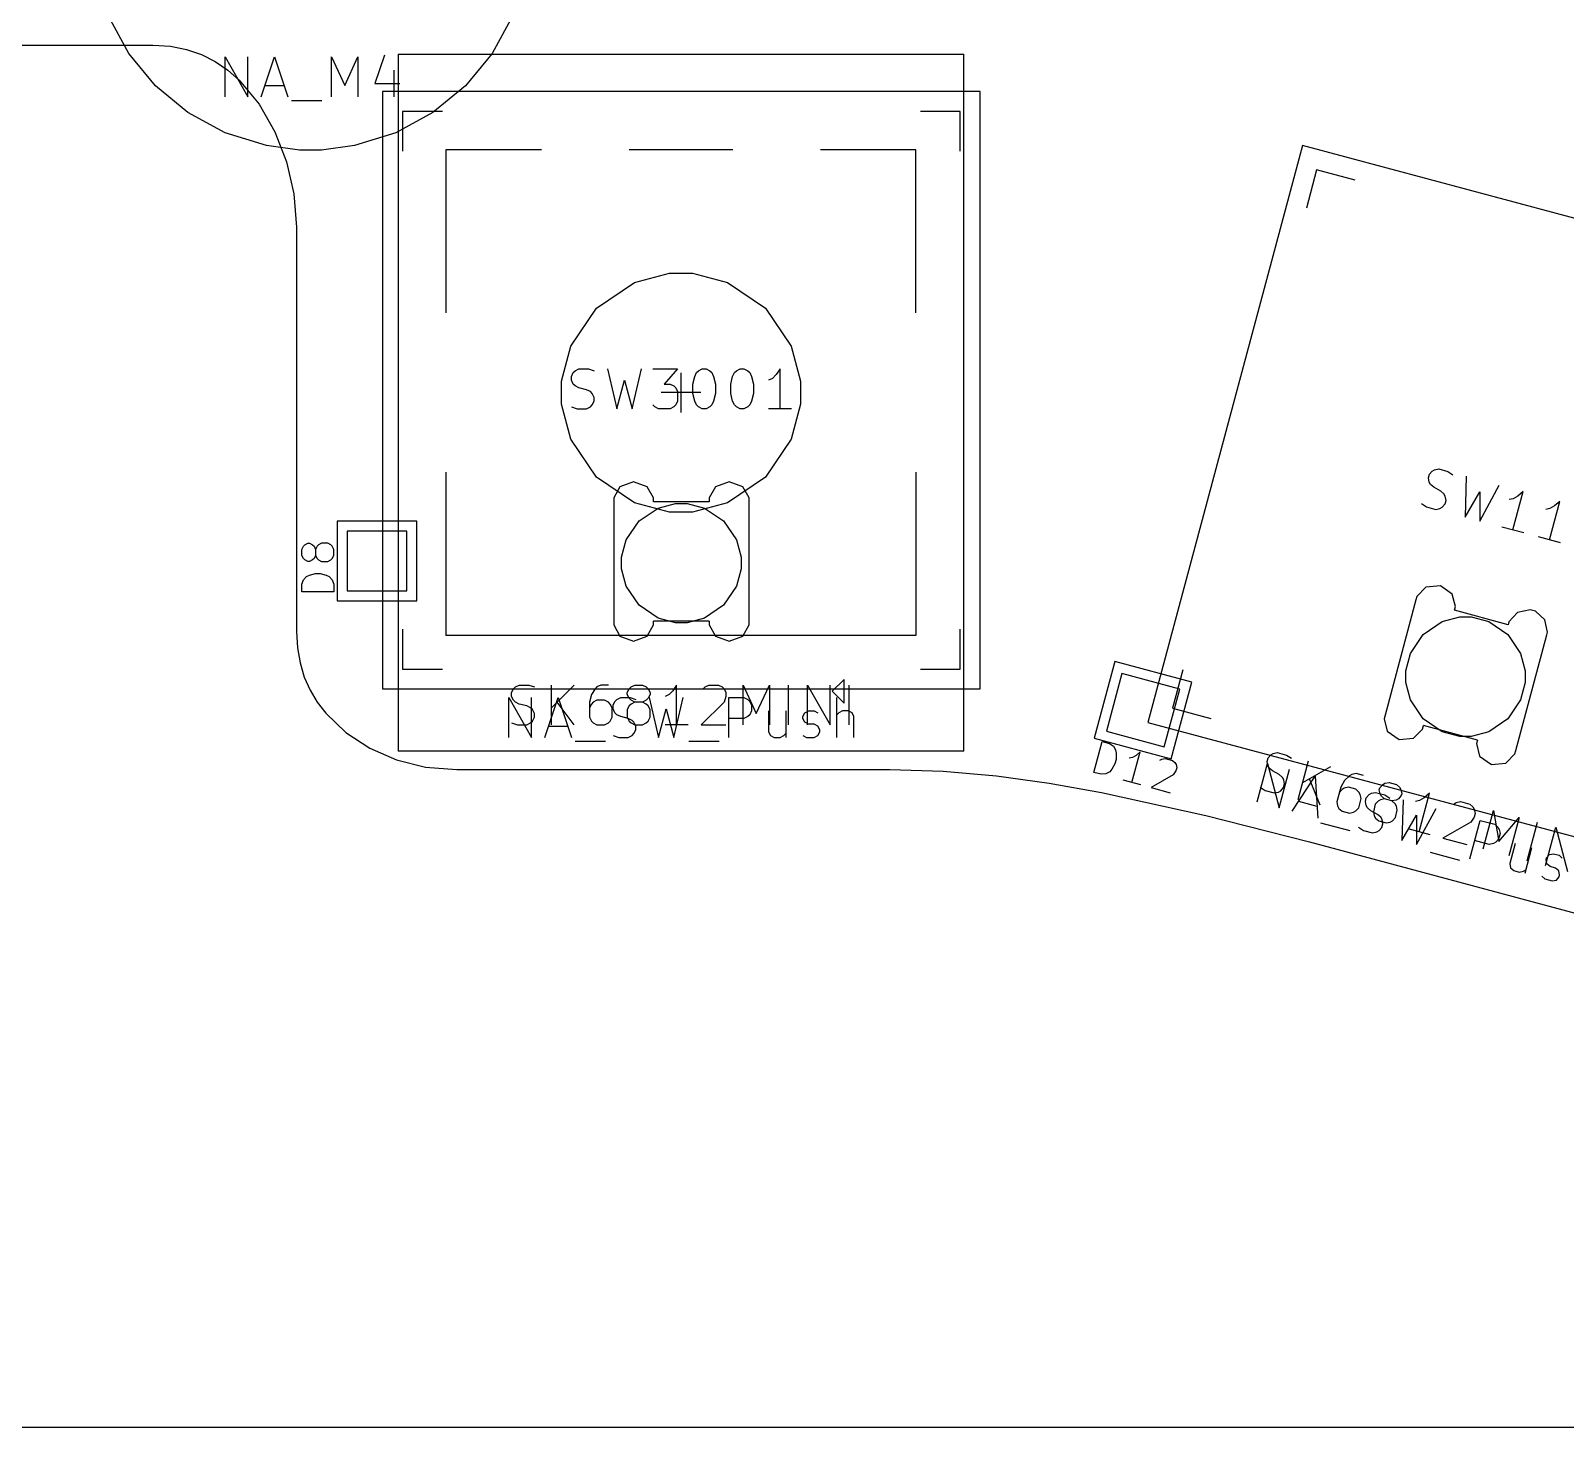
# Model space of a CAD drawing. Extents: x 0 to 141, y 0 to 216.
# Drawn here: x 38.62 to 77.15, y 110.35 to 145.42 of the extents above; entities that cross this region are included whole.
import ezdxf

# ---------------------------------------------------------------- set-up
doc = ezdxf.new("R2010")
doc.units = 0
doc.layers.get('0').update_dxf_attribs({"linetype": 'CONTINUOUS'})

msp = doc.modelspace()

# ---------------------------------------------------------------- linework, layer by layer
at = {"color": 0}
for p, q in [((41.0849, 144.848), (40.5776, 145.783)), ((50.7146, 145.783), (50.2073, 144.848)), ((21.7551, 145.057), (41.6885, 145.057)), ((41.6885, 145.057), (42.128, 145.03)), ((42.128, 145.03), (42.5344, 144.95)), ((42.5344, 144.95), (42.908, 144.821)), ((41.7572, 144.034), (41.0849, 144.848)), ((42.908, 144.821), (43.2523, 144.646)), ((43.2523, 144.646), (43.5681, 144.428)), ((43.5046, 143.76), (43.5046, 144.76)), ((43.5046, 144.76), (44.0754, 143.76)), ((44.0754, 143.76), (44.0754, 144.76)), ((44.4087, 143.76), (44.7421, 144.76)), ((44.7421, 144.76), (45.0755, 143.76)), ((46.1712, 143.76), (46.1712, 144.76)), ((46.1712, 144.76), (46.5046, 144.046)), ((46.5046, 144.046), (46.8369, 144.76)), ((46.8369, 144.76), (46.8369, 143.76)), ((47.5036, 144.808), (47.2652, 144.093)), ((47.8483, 144.83), (47.8483, 127.331)), ((47.8483, 144.83), (62.049, 144.83)), ((50.2073, 144.848), (49.5363, 144.034)), ((62.049, 127.331), (62.049, 144.83)), ((43.5681, 144.428), (43.8559, 144.175)), ((43.8559, 144.175), (44.3548, 143.575)), ((47.7421, 144.427), (47.7421, 143.76)), ((42.5704, 143.363), (41.7572, 144.034)), ((44.5036, 144.046), (44.9806, 144.046)), ((47.2652, 144.093), (47.8854, 144.093)), ((62.4582, 143.891), (47.4581, 143.891)), ((47.4581, 143.891), (47.4581, 128.891)), ((49.5363, 144.034), (48.7218, 143.363)), ((62.4582, 128.891), (62.4582, 143.891)), ((43.506, 142.856), (42.5704, 143.363)), ((44.3548, 143.575), (44.7516, 142.882)), ((45.1707, 143.665), (45.9327, 143.665)), ((48.7218, 143.363), (47.7876, 142.856)), ((48.9589, 143.39), (47.9584, 143.39)), ((47.9584, 143.39), (47.9584, 142.391)), ((61.9594, 143.39), (60.9589, 143.39)), ((61.9594, 142.391), (61.9594, 143.39)), ((44.5382, 142.536), (43.506, 142.856)), ((44.7516, 142.882), (45.048, 142.124)), ((47.7876, 142.856), (46.7554, 142.536)), ((45.369, 142.423), (44.5382, 142.536)), ((45.6477, 142.423), (45.369, 142.423)), ((45.9246, 142.423), (45.6477, 142.423)), ((46.7554, 142.536), (45.9246, 142.423)), ((49.0485, 142.431), (49.0485, 138.332)), ((51.4491, 142.431), (49.0485, 142.431)), ((56.2487, 142.431), (53.6483, 142.431)), ((60.8485, 142.431), (58.4496, 142.431)), ((60.8485, 138.332), (60.8485, 142.431)), ((70.5556, 142.539), (66.6736, 128.05)), ((85.0441, 138.657), (70.5556, 142.539)), ((45.048, 142.124), (45.2314, 141.322)), ((70.9083, 141.927), (70.6508, 140.961)), ((71.8742, 141.668), (70.9083, 141.927)), ((45.2314, 141.322), (45.2949, 140.487)), ((45.2949, 140.487), (45.2949, 130.335)), ((52.8271, 138.453), (53.7806, 139.096)), ((53.7806, 139.096), (54.6573, 139.331)), ((54.6573, 139.331), (54.9494, 139.331)), ((54.9494, 139.331), (55.2401, 139.331)), ((55.2401, 139.331), (56.1164, 139.096)), ((56.1164, 139.096), (57.0699, 138.453)), ((52.1836, 137.499), (52.8271, 138.453)), ((57.0699, 138.453), (57.7123, 137.499)), ((51.9493, 136.623), (52.1836, 137.499)), ((57.7123, 137.499), (57.9494, 136.623)), ((52.1974, 136.737), (52.2443, 136.834)), ((52.2443, 136.834), (52.2922, 136.881)), ((52.2922, 136.881), (52.3875, 136.929)), ((52.3875, 136.929), (52.626, 136.929)), ((52.626, 136.929), (52.7678, 136.881)), ((53.1012, 136.929), (53.3396, 135.928)), ((53.7199, 135.928), (53.9584, 136.929)), ((54.2452, 136.929), (54.864, 136.929)), ((54.864, 136.929), (54.5303, 136.547)), ((54.9494, 135.83), (54.9494, 136.831)), ((55.2923, 136.737), (55.3392, 136.834)), ((55.3392, 136.834), (55.3875, 136.881)), ((55.3875, 136.881), (55.4824, 136.929)), ((55.4824, 136.929), (55.5777, 136.929)), ((55.5777, 136.929), (55.6729, 136.881)), ((55.6729, 136.881), (55.7209, 136.834)), ((55.7209, 136.834), (55.7678, 136.737)), ((56.2448, 136.737), (56.2913, 136.834)), ((56.2913, 136.834), (56.3397, 136.881)), ((56.3397, 136.881), (56.4349, 136.929)), ((56.4349, 136.929), (56.5298, 136.929)), ((56.5298, 136.929), (56.6251, 136.881)), ((56.6251, 136.881), (56.673, 136.834)), ((56.673, 136.834), (56.72, 136.737)), ((57.3401, 136.785), (57.2453, 136.69)), ((57.4354, 136.929), (57.3401, 136.785)), ((57.4354, 135.928), (57.4354, 136.929)), ((51.9493, 136.331), (51.9493, 136.623)), ((52.1974, 136.642), (52.1974, 136.737)), ((52.2443, 136.547), (52.1974, 136.642)), ((52.2922, 136.5), (52.2443, 136.547)), ((52.3875, 136.452), (52.2922, 136.5)), ((52.5776, 136.405), (52.3875, 136.452)), ((52.6729, 136.357), (52.5776, 136.405)), ((53.3396, 135.928), (53.5298, 136.642)), ((53.5298, 136.642), (53.7199, 135.928)), ((54.5303, 136.547), (54.6735, 136.547)), ((54.6735, 136.547), (54.7688, 136.5)), ((54.7688, 136.5), (54.8157, 136.452)), ((54.8157, 136.452), (54.864, 136.357)), ((55.2443, 136.547), (55.2923, 136.737)), ((55.2443, 136.309), (55.2443, 136.547)), ((55.7678, 136.737), (55.8161, 136.547)), ((55.8161, 136.547), (55.8161, 136.309)), ((56.1964, 136.547), (56.2448, 136.737)), ((56.1964, 136.309), (56.1964, 136.547)), ((56.72, 136.737), (56.7683, 136.547)), ((56.7683, 136.547), (56.7683, 136.309)), ((57.2453, 136.69), (57.1486, 136.642)), ((57.9494, 136.623), (57.9494, 136.331)), ((51.9493, 136.04), (51.9493, 136.331)), ((52.1836, 135.164), (51.9493, 136.04)), ((52.7209, 136.309), (52.6729, 136.357)), ((52.6729, 135.976), (52.7209, 136.023)), ((52.7678, 136.213), (52.7209, 136.309)), ((52.7209, 136.023), (52.7678, 136.119)), ((52.7678, 136.119), (52.7678, 136.213)), ((54.2918, 135.976), (54.2452, 136.023)), ((55.4482, 136.331), (54.4491, 136.331)), ((54.8157, 136.023), (54.7688, 135.976)), ((54.864, 136.119), (54.8157, 136.023)), ((54.864, 136.357), (54.864, 136.119)), ((55.2923, 136.119), (55.2443, 136.309)), ((55.3392, 136.023), (55.2923, 136.119)), ((55.3875, 135.976), (55.3392, 136.023)), ((55.7209, 136.023), (55.6729, 135.976)), ((55.7678, 136.119), (55.7209, 136.023)), ((55.8161, 136.309), (55.7678, 136.119)), ((56.2448, 136.119), (56.1964, 136.309)), ((56.2913, 136.023), (56.2448, 136.119)), ((56.3397, 135.976), (56.2913, 136.023)), ((56.673, 136.023), (56.6251, 135.976)), ((56.72, 136.119), (56.673, 136.023)), ((56.7683, 136.309), (56.72, 136.119)), ((57.9494, 136.04), (57.7123, 135.164)), ((57.9494, 136.331), (57.9494, 136.04)), ((52.1974, 135.976), (52.3392, 135.928)), ((52.3392, 135.928), (52.5776, 135.928)), ((52.5776, 135.928), (52.6729, 135.976)), ((54.387, 135.928), (54.2918, 135.976)), ((54.6735, 135.928), (54.387, 135.928)), ((54.7688, 135.976), (54.6735, 135.928)), ((55.4824, 135.928), (55.3875, 135.976)), ((55.5777, 135.928), (55.4824, 135.928)), ((55.6729, 135.976), (55.5777, 135.928)), ((56.4349, 135.928), (56.3397, 135.976)), ((56.5298, 135.928), (56.4349, 135.928)), ((56.6251, 135.976), (56.5298, 135.928)), ((57.7204, 135.928), (57.1486, 135.928)), ((52.8271, 134.21), (52.1836, 135.164)), ((57.7123, 135.164), (57.0699, 134.21)), ((49.0485, 134.331), (49.0485, 130.231)), ((53.7806, 133.568), (52.8271, 134.21)), ((53.7587, 134.092), (53.4141, 133.967)), ((54.1016, 133.967), (53.7587, 134.092)), ((56.159, 134.092), (55.8147, 133.967)), ((57.0699, 134.21), (56.1164, 133.568)), ((56.5023, 133.967), (56.159, 134.092)), ((60.8485, 134.331), (60.8485, 130.231)), ((73.7168, 134.188), (73.7401, 134.28)), ((73.7376, 134.084), (73.7168, 134.188)), ((73.7401, 134.28), (73.8117, 134.36)), ((73.8117, 134.36), (73.8699, 134.393)), ((73.8699, 134.393), (73.9743, 134.415)), ((73.9743, 134.415), (74.2047, 134.353)), ((74.2047, 134.353), (74.3299, 134.27)), ((74.6637, 134.231), (74.6347, 133.203)), ((53.4141, 133.967), (53.2585, 133.686)), ((54.259, 133.686), (54.1016, 133.967)), ((55.8147, 133.967), (55.6588, 133.686)), ((56.6593, 133.686), (56.5023, 133.967)), ((73.7704, 134.025), (73.7376, 134.084)), ((73.8505, 133.955), (73.7704, 134.025)), ((74.0227, 133.86), (73.8505, 133.955)), ((74.1027, 133.788), (74.0227, 133.86)), ((74.1355, 133.73), (74.1027, 133.788)), ((74.1578, 133.626), (74.1355, 133.73)), ((74.6347, 133.203), (75.0037, 133.843)), ((75.0023, 133.103), (75.4916, 134.009)), ((75.0037, 133.843), (75.0023, 133.103)), ((75.8306, 132.882), (76.0899, 133.847)), ((75.9601, 133.735), (75.8444, 133.667)), ((76.0899, 133.847), (75.9601, 133.735)), ((53.2585, 133.686), (53.2585, 133.591)), ((53.2585, 133.591), (53.2585, 130.591)), ((54.6573, 133.331), (53.7806, 133.568)), ((53.8977, 133.113), (54.3747, 133.434)), ((54.259, 133.591), (54.259, 133.686)), ((55.6588, 133.591), (54.259, 133.591)), ((54.3747, 133.434), (54.8128, 133.551)), ((54.9494, 133.331), (54.6573, 133.331)), ((54.8128, 133.551), (54.9589, 133.551)), ((55.2401, 133.331), (54.9494, 133.331)), ((54.9589, 133.551), (55.1035, 133.551)), ((55.1035, 133.551), (55.5417, 133.434)), ((56.1164, 133.568), (55.2401, 133.331)), ((55.5417, 133.434), (56.0186, 133.113)), ((55.6588, 133.686), (55.6588, 133.591)), ((56.6593, 133.591), (56.6593, 133.686)), ((56.6593, 130.591), (56.6593, 133.591)), ((73.5432, 133.544), (73.6685, 133.461)), ((73.6685, 133.461), (73.8988, 133.4)), ((73.8988, 133.4), (74.0033, 133.422)), ((74.0033, 133.422), (74.0615, 133.455)), ((74.0615, 133.455), (74.1331, 133.535)), ((74.1331, 133.535), (74.1578, 133.626)), ((75.8444, 133.667), (75.7396, 133.646)), ((76.7637, 133.42), (76.6604, 133.4)), ((76.7514, 132.635), (77.0103, 133.601)), ((76.8809, 133.488), (76.7637, 133.42)), ((77.0103, 133.601), (76.8809, 133.488)), ((48.3182, 133.101), (46.3187, 133.101)), ((46.3187, 133.101), (46.3187, 131.101)), ((48.3182, 131.101), (48.3182, 133.101)), ((53.5753, 132.636), (53.8977, 133.113)), ((56.0186, 133.113), (56.3397, 132.636)), ((76.1076, 132.808), (75.5551, 132.956)), ((45.5069, 132.511), (45.5828, 132.549)), ((45.5828, 132.549), (45.6212, 132.549)), ((45.6212, 132.549), (45.6971, 132.511)), ((45.926, 132.549), (45.8502, 132.511)), ((46.0788, 132.549), (45.926, 132.549)), ((46.1546, 132.511), (46.0788, 132.549)), ((48.0688, 132.851), (46.5695, 132.851)), ((46.5695, 132.851), (46.5695, 131.35)), ((48.0688, 131.35), (48.0688, 132.851)), ((53.4582, 132.198), (53.5753, 132.636)), ((56.3397, 132.636), (56.4582, 132.198)), ((77.0269, 132.562), (76.4755, 132.709)), ((45.4311, 132.396), (45.4685, 132.474)), ((45.4311, 132.245), (45.4311, 132.396)), ((45.4685, 132.167), (45.4311, 132.245)), ((45.4685, 132.474), (45.5069, 132.511)), ((45.5069, 132.13), (45.4685, 132.167)), ((45.6971, 132.511), (45.7359, 132.474)), ((45.7359, 132.167), (45.6971, 132.13)), ((45.7359, 132.474), (45.7743, 132.396)), ((45.7743, 132.245), (45.7359, 132.167)), ((45.8114, 132.474), (45.7743, 132.396)), ((45.7743, 132.396), (45.7743, 132.245)), ((45.7743, 132.245), (45.8114, 132.167)), ((45.8502, 132.511), (45.8114, 132.474)), ((45.8114, 132.167), (45.8502, 132.13)), ((46.1931, 132.474), (46.1546, 132.511)), ((46.1546, 132.13), (46.1931, 132.167)), ((46.2305, 132.396), (46.1931, 132.474)), ((46.1931, 132.167), (46.2305, 132.245)), ((46.2305, 132.245), (46.2305, 132.396)), ((53.4582, 132.05), (53.4582, 132.198)), ((56.4582, 132.198), (56.4582, 132.05)), ((45.5828, 132.092), (45.5069, 132.13)), ((45.6212, 132.092), (45.5828, 132.092)), ((45.6971, 132.13), (45.6212, 132.092)), ((45.6212, 131.749), (45.7743, 131.787)), ((45.7743, 131.787), (45.8886, 131.787)), ((45.8502, 132.13), (45.926, 132.092)), ((45.8886, 131.787), (46.0403, 131.749)), ((45.926, 132.092), (46.0788, 132.092)), ((46.0788, 132.092), (46.1546, 132.13)), ((53.4582, 131.906), (53.4582, 132.05)), ((53.5753, 131.468), (53.4582, 131.906)), ((56.4582, 131.906), (56.3397, 131.468)), ((56.4582, 132.05), (56.4582, 131.906)), ((45.4311, 131.521), (45.4685, 131.634)), ((45.4311, 131.33), (45.4311, 131.521)), ((45.4685, 131.634), (45.5454, 131.711)), ((45.5454, 131.711), (45.6212, 131.749)), ((46.0403, 131.749), (46.1162, 131.711)), ((46.1162, 131.711), (46.1931, 131.634)), ((46.1931, 131.634), (46.2305, 131.521)), ((46.2305, 131.521), (46.2305, 131.33)), ((53.8977, 130.991), (53.5753, 131.468)), ((56.3397, 131.468), (56.0186, 130.991)), ((73.6494, 131.447), (73.4261, 131.215)), ((74.0145, 131.48), (73.6494, 131.447)), ((74.3133, 131.27), (74.0145, 131.48)), ((46.2305, 131.33), (45.4311, 131.33)), ((46.3187, 131.101), (48.3182, 131.101)), ((46.5695, 131.35), (48.0688, 131.35)), ((73.4025, 131.124), (72.6253, 128.228)), ((73.4261, 131.215), (73.4025, 131.124)), ((74.392, 130.958), (74.3133, 131.27)), ((54.3747, 130.67), (53.8977, 130.991)), ((54.8128, 130.551), (54.3747, 130.67)), ((55.5417, 130.67), (55.1035, 130.551)), ((56.0186, 130.991), (55.5417, 130.67)), ((74.0615, 130.58), (74.4996, 130.697)), ((74.3687, 130.867), (74.392, 130.958)), ((75.7206, 130.504), (74.3687, 130.867)), ((74.4996, 130.697), (74.6457, 130.697)), ((74.6457, 130.697), (74.7903, 130.697)), ((74.7903, 130.697), (75.2285, 130.58)), ((75.952, 130.812), (75.7372, 130.572)), ((76.2663, 130.879), (75.952, 130.812)), ((76.3337, 130.861), (76.2663, 130.879)), ((76.3997, 130.844), (76.3337, 130.861)), ((76.6382, 130.627), (76.3997, 130.844)), ((76.7045, 130.313), (76.6382, 130.627)), ((45.2949, 130.335), (45.3168, 129.924)), ((47.9584, 130.391), (47.9584, 129.391)), ((53.2585, 130.591), (53.2585, 130.497)), ((53.2585, 130.497), (53.4141, 130.216)), ((54.1016, 130.216), (54.259, 130.497)), ((55.6588, 130.591), (54.259, 130.591)), ((54.259, 130.497), (54.259, 130.591)), ((54.9589, 130.551), (54.8128, 130.551)), ((55.1035, 130.551), (54.9589, 130.551)), ((55.6588, 130.591), (55.6588, 130.497)), ((55.6588, 130.497), (55.8147, 130.216)), ((56.5023, 130.216), (56.6593, 130.497)), ((56.6593, 130.497), (56.6593, 130.591)), ((61.9594, 129.391), (61.9594, 130.391)), ((73.2635, 129.782), (73.5845, 130.259)), ((73.5845, 130.259), (74.0615, 130.58)), ((75.2285, 130.58), (75.7054, 130.259)), ((75.7054, 130.259), (76.0278, 129.782)), ((75.7372, 130.572), (75.7206, 130.504)), ((75.9107, 127.347), (76.6865, 130.245)), ((76.6865, 130.245), (76.7045, 130.313)), ((45.3168, 129.924), (45.3831, 129.542)), ((60.8485, 130.231), (49.0485, 130.231)), ((53.4141, 130.216), (53.7587, 130.091)), ((53.7587, 130.091), (54.1016, 130.216)), ((55.8147, 130.216), (56.159, 130.091)), ((56.159, 130.091), (56.5023, 130.216)), ((45.3831, 129.542), (45.4903, 129.188)), ((65.8442, 129.582), (65.326, 127.651)), ((67.776, 129.064), (65.8442, 129.582)), ((73.1464, 129.344), (73.2635, 129.782)), ((76.0278, 129.782), (76.1464, 129.344)), ((45.4903, 129.188), (45.6364, 128.86)), ((47.9584, 129.391), (48.9589, 129.391)), ((59.049, 129.13), (58.7484, 128.831)), ((59.049, 128.531), (59.049, 129.13)), ((60.9589, 129.391), (61.9594, 129.391)), ((66.0206, 129.276), (65.6318, 127.827)), ((67.4702, 128.888), (66.0206, 129.276)), ((67.5446, 129.37), (67.2853, 128.404)), ((73.1464, 129.198), (73.1464, 129.344)), ((73.1464, 129.053), (73.1464, 129.198)), ((76.1464, 129.344), (76.1464, 129.198)), ((76.1464, 129.198), (76.1464, 129.053)), ((45.6364, 128.86), (45.817, 128.559)), ((47.4581, 128.891), (62.4582, 128.891)), ((50.6966, 128.798), (50.745, 128.893)), ((50.6966, 128.703), (50.6966, 128.798)), ((50.745, 128.607), (50.6966, 128.703)), ((50.745, 128.893), (50.7919, 128.94)), ((50.7919, 128.94), (50.8868, 128.989)), ((50.8868, 128.989), (51.1253, 128.989)), ((51.1253, 128.989), (51.2685, 128.94)), ((51.6971, 127.988), (51.6971, 128.989)), ((52.269, 128.989), (51.6971, 128.417)), ((52.6976, 128.75), (52.6493, 128.56)), ((52.7925, 128.893), (52.6976, 128.75)), ((52.8394, 128.94), (52.7925, 128.893)), ((52.9347, 128.989), (52.8394, 128.94)), ((53.1248, 128.989), (52.9347, 128.989)), ((53.6014, 128.798), (53.6497, 128.893)), ((53.6014, 128.75), (53.6014, 128.798)), ((53.6497, 128.655), (53.6014, 128.75)), ((53.6497, 128.893), (53.6967, 128.94)), ((53.6967, 128.94), (53.7916, 128.989)), ((53.7916, 128.989), (53.9831, 128.989)), ((53.9831, 128.989), (54.0784, 128.94)), ((54.0784, 128.94), (54.1253, 128.893)), ((54.1253, 128.893), (54.1736, 128.798)), ((54.1736, 128.75), (54.1253, 128.655)), ((54.1736, 128.798), (54.1736, 128.75)), ((54.6488, 128.75), (54.5539, 128.703)), ((54.7441, 128.845), (54.6488, 128.75)), ((54.839, 128.989), (54.7441, 128.845)), ((54.839, 127.988), (54.839, 128.989)), ((55.5061, 128.893), (55.5544, 128.94)), ((55.5544, 128.94), (55.6493, 128.989)), ((55.6493, 128.989), (55.8878, 128.989)), ((55.8878, 128.989), (55.9827, 128.94)), ((55.9827, 128.94), (56.0296, 128.893)), ((56.0296, 128.893), (56.0779, 128.798)), ((56.0779, 128.703), (56.0296, 128.56)), ((56.0779, 128.798), (56.0779, 128.703)), ((56.5065, 127.988), (56.5065, 128.989)), ((56.5065, 128.989), (56.8399, 128.275)), ((56.8399, 128.275), (57.1733, 128.989)), ((57.1733, 128.989), (57.1733, 127.988)), ((57.6488, 127.988), (57.6488, 128.989)), ((58.1258, 127.988), (58.1258, 128.989)), ((58.1258, 128.989), (58.6976, 127.988)), ((58.6976, 127.988), (58.6976, 128.989)), ((58.7484, 128.831), (59.049, 128.531)), ((59.1728, 127.988), (59.1728, 128.989)), ((67.0814, 127.44), (67.4702, 128.888)), ((67.2578, 127.132), (67.776, 129.064)), ((73.2635, 128.615), (73.1464, 129.053)), ((76.1464, 129.053), (76.0278, 128.615)), ((45.817, 128.559), (46.0304, 128.28)), ((50.625, 127.674), (50.625, 128.673)), ((50.625, 128.673), (51.1969, 127.674)), ((50.7919, 128.56), (50.745, 128.607)), ((50.8868, 128.512), (50.7919, 128.56)), ((51.0783, 128.465), (50.8868, 128.512)), ((51.1736, 128.417), (51.0783, 128.465)), ((51.2202, 128.37), (51.1736, 128.417)), ((51.1969, 127.674), (51.1969, 128.673)), ((51.2685, 128.275), (51.2202, 128.37)), ((51.5303, 127.674), (51.864, 128.673)), ((52.269, 127.988), (51.8389, 128.56)), ((51.864, 128.673), (52.1974, 127.674)), ((52.6493, 128.56), (52.6493, 128.178)), ((52.6976, 128.512), (52.6493, 128.417)), ((52.7445, 128.56), (52.6976, 128.512)), ((52.8394, 128.607), (52.7445, 128.56)), ((53.0296, 128.607), (52.8394, 128.607)), ((53.1248, 128.56), (53.0296, 128.607)), ((53.1731, 128.512), (53.1248, 128.56)), ((53.2211, 128.417), (53.1731, 128.512)), ((53.2211, 128.178), (53.2211, 128.417)), ((53.2447, 128.483), (53.2917, 128.578)), ((53.2447, 128.388), (53.2447, 128.483)), ((53.2917, 128.293), (53.2447, 128.388)), ((53.2917, 128.578), (53.3396, 128.626)), ((53.3396, 128.626), (53.4349, 128.673)), ((53.4349, 128.673), (53.6734, 128.673)), ((53.6497, 128.465), (53.6014, 128.37)), ((53.6014, 128.37), (53.6014, 128.178)), ((53.6967, 128.607), (53.6497, 128.655)), ((53.6967, 128.512), (53.6497, 128.465)), ((53.6734, 128.673), (53.8166, 128.626)), ((53.7916, 128.56), (53.6967, 128.607)), ((53.7916, 128.56), (53.6967, 128.512)), ((53.9831, 128.56), (53.7916, 128.56)), ((54.0784, 128.607), (53.9831, 128.56)), ((54.0784, 128.512), (53.9831, 128.56)), ((54.1253, 128.655), (54.0784, 128.607)), ((54.1253, 128.465), (54.0784, 128.512)), ((54.1736, 128.37), (54.1253, 128.465)), ((54.1486, 128.673), (54.387, 127.674)), ((54.1736, 128.178), (54.1736, 128.37)), ((54.387, 127.674), (54.5772, 128.388)), ((54.5772, 128.388), (54.7688, 127.674)), ((54.7688, 127.674), (55.0058, 128.673)), ((56.0296, 128.56), (55.4591, 127.988)), ((56.1495, 127.674), (56.1495, 128.673)), ((56.1495, 128.673), (56.5298, 128.673)), ((56.5298, 128.673), (56.6251, 128.626)), ((56.6251, 128.626), (56.673, 128.578)), ((56.673, 128.578), (56.72, 128.483)), ((56.72, 128.339), (56.673, 128.244)), ((56.72, 128.483), (56.72, 128.339)), ((57.1486, 128.339), (57.1486, 127.816)), ((57.5772, 128.339), (57.5772, 127.674)), ((58.0542, 128.293), (58.1491, 128.339)), ((58.1491, 128.339), (58.2923, 128.339)), ((58.2923, 128.339), (58.3875, 128.293)), ((58.8627, 127.674), (58.8627, 128.673)), ((59.0063, 128.339), (58.9111, 128.293)), ((59.1495, 128.339), (59.0063, 128.339)), ((59.2448, 128.293), (59.1495, 128.339)), ((67.2853, 128.404), (68.2516, 128.145)), ((73.5845, 128.138), (73.2635, 128.615)), ((76.0278, 128.615), (75.7054, 128.138)), ((46.0304, 128.28), (46.5377, 127.797)), ((50.6966, 128.036), (50.8399, 127.988)), ((50.8399, 127.988), (51.0783, 127.988)), ((51.0783, 127.988), (51.1736, 128.036)), ((51.1736, 128.036), (51.2202, 128.083)), ((51.2202, 128.083), (51.2685, 128.178)), ((51.2685, 128.178), (51.2685, 128.275)), ((51.6255, 127.959), (52.1021, 127.959)), ((52.6493, 128.178), (52.6976, 128.083)), ((52.6976, 128.083), (52.7445, 128.036)), ((52.7445, 128.036), (52.8394, 127.988)), ((52.8394, 127.988), (53.0296, 127.988)), ((53.0296, 127.988), (53.1248, 128.036)), ((53.1248, 128.036), (53.1731, 128.083)), ((53.1731, 128.083), (53.2211, 128.178)), ((53.3396, 128.244), (53.2917, 128.293)), ((53.4349, 128.198), (53.3396, 128.244)), ((53.625, 128.149), (53.4349, 128.198)), ((53.6014, 128.178), (53.6497, 128.083)), ((53.7199, 128.102), (53.625, 128.149)), ((53.6497, 128.083), (53.6967, 128.036)), ((53.6967, 128.036), (53.7916, 127.988)), ((53.7683, 128.054), (53.7199, 128.102)), ((53.8166, 127.959), (53.7683, 128.054)), ((53.7916, 127.988), (53.9831, 127.988)), ((53.8166, 127.864), (53.8166, 127.959)), ((53.9831, 127.988), (54.0784, 128.036)), ((54.0784, 128.036), (54.1253, 128.083)), ((54.1253, 128.083), (54.1736, 128.178)), ((55.1258, 127.988), (54.5539, 127.988)), ((55.4591, 127.988), (56.0779, 127.988)), ((56.5298, 128.149), (56.1495, 128.149)), ((56.6251, 128.198), (56.5298, 128.149)), ((56.673, 128.244), (56.6251, 128.198)), ((58.0058, 128.198), (58.0542, 128.293)), ((58.0058, 128.149), (58.0058, 128.198)), ((58.0542, 128.054), (58.0058, 128.149)), ((58.1491, 128.007), (58.0542, 128.054)), ((58.2923, 128.007), (58.1491, 128.007)), ((58.3875, 127.959), (58.2923, 128.007)), ((58.4345, 127.864), (58.3875, 127.959)), ((58.9111, 128.293), (58.8627, 128.244)), ((59.2914, 128.198), (59.2448, 128.293)), ((59.2914, 127.674), (59.2914, 128.198)), ((66.6736, 128.05), (81.1622, 124.168)), ((72.6253, 128.228), (72.602, 128.138)), ((72.602, 128.138), (72.6803, 127.828)), ((73.5665, 127.879), (73.5912, 127.969)), ((74.0615, 127.816), (73.5845, 128.138)), ((74.9445, 127.606), (73.5912, 127.969)), ((75.7054, 128.138), (75.2285, 127.816)), ((46.5377, 127.797), (47.1357, 127.405)), ((52.2922, 127.577), (53.0546, 127.577)), ((53.2447, 127.721), (53.388, 127.674)), ((53.388, 127.674), (53.625, 127.674)), ((53.625, 127.674), (53.7199, 127.721)), ((53.7199, 127.721), (53.7683, 127.769)), ((53.7683, 127.769), (53.8166, 127.864)), ((55.149, 127.577), (55.911, 127.577)), ((57.1486, 127.816), (57.1969, 127.721)), ((57.1969, 127.721), (57.2918, 127.674)), ((57.2918, 127.674), (57.4354, 127.674)), ((57.4354, 127.674), (57.5303, 127.721)), ((57.5303, 127.721), (57.5772, 127.769)), ((58.0058, 127.721), (58.1021, 127.674)), ((58.1021, 127.674), (58.2923, 127.674)), ((58.2923, 127.674), (58.3875, 127.721)), ((58.3875, 127.721), (58.4345, 127.816)), ((58.4345, 127.816), (58.4345, 127.864)), ((65.3136, 126.796), (65.5204, 127.569)), ((65.326, 127.651), (67.2578, 127.132)), ((65.5204, 127.569), (65.7049, 127.52)), ((65.6318, 127.827), (67.0814, 127.44)), ((72.6803, 127.828), (72.9795, 127.619)), ((72.9795, 127.619), (73.3418, 127.651)), ((73.3418, 127.651), (73.5665, 127.879)), ((74.4996, 127.697), (74.0615, 127.816)), ((74.6457, 127.697), (74.4996, 127.697)), ((74.7903, 127.697), (74.6457, 127.697)), ((75.2285, 127.816), (74.7903, 127.697)), ((74.9445, 127.606), (74.9198, 127.517)), ((47.1357, 127.405), (47.8042, 127.113)), ((62.049, 127.331), (47.8483, 127.331)), ((65.7049, 127.52), (65.8054, 127.453)), ((65.8054, 127.453), (65.8594, 127.361)), ((65.8594, 127.361), (65.8756, 127.277)), ((65.8756, 127.277), (65.8742, 127.12)), ((66.2809, 127.168), (66.198, 127.152)), ((66.27, 126.54), (66.4778, 127.313)), ((66.3744, 127.222), (66.2809, 127.168)), ((66.4778, 127.313), (66.3744, 127.222)), ((69.6627, 127.066), (69.6874, 127.158)), ((69.6874, 127.158), (69.7576, 127.238)), ((69.7576, 127.238), (69.8154, 127.272)), ((69.8154, 127.272), (69.9202, 127.294)), ((69.9202, 127.294), (70.1506, 127.231)), ((70.1506, 127.231), (70.2758, 127.149)), ((74.9198, 127.517), (74.9984, 127.205)), ((74.9984, 127.205), (75.2972, 126.996)), ((75.6613, 127.028), (75.8857, 127.258)), ((75.8857, 127.258), (75.9107, 127.347)), ((47.8042, 127.113), (48.5331, 126.93)), ((48.5331, 126.93), (49.3187, 126.866)), ((49.3187, 126.866), (60.1885, 126.866)), ((60.1885, 126.866), (61.5336, 126.825)), ((61.5336, 126.825), (62.8661, 126.706)), ((65.4981, 126.748), (65.3136, 126.796)), ((65.7119, 126.808), (65.6181, 126.755)), ((65.7684, 126.872), (65.7119, 126.808)), ((65.8442, 127.01), (65.7684, 126.872)), ((65.8742, 127.12), (65.8442, 127.01)), ((66.9727, 127.102), (67.0197, 127.128)), ((67.0197, 127.128), (67.1036, 127.145)), ((67.1036, 127.145), (67.2867, 127.096)), ((67.2867, 127.096), (67.3502, 127.04)), ((67.3749, 126.836), (67.3089, 126.735)), ((67.3502, 127.04), (67.3777, 126.993)), ((67.3943, 126.909), (67.3749, 126.836)), ((67.3777, 126.993), (67.3943, 126.909)), ((69.4171, 126.055), (69.675, 127.021)), ((69.6831, 126.962), (69.6627, 127.066)), ((69.675, 127.021), (69.9685, 125.907)), ((69.7177, 126.904), (69.6831, 126.962)), ((69.7978, 126.833), (69.7177, 126.904)), ((69.9685, 126.738), (69.7978, 126.833)), ((69.9685, 125.907), (70.2275, 126.872)), ((70.4441, 126.118), (70.703, 127.084)), ((71.2541, 126.935), (70.5541, 126.532)), ((75.2972, 126.996), (75.6613, 127.028)), ((62.8661, 126.706), (64.1904, 126.522)), ((64.1904, 126.522), (65.5066, 126.286)), ((65.6181, 126.755), (65.4981, 126.748)), ((66.4916, 126.48), (66.0495, 126.599)), ((67.3089, 126.735), (66.7494, 126.412)), ((66.7494, 126.412), (67.2274, 126.284)), ((69.4902, 126.423), (69.6158, 126.34)), ((70.0486, 126.667), (69.9685, 126.738)), ((70.0084, 126.333), (70.0786, 126.413)), ((70.0828, 126.609), (70.0486, 126.667)), ((70.0786, 126.413), (70.1036, 126.504)), ((70.1036, 126.504), (70.0828, 126.609)), ((70.291, 125.82), (70.8713, 126.699)), ((70.9951, 125.969), (70.7291, 126.632)), ((70.8713, 126.699), (70.9344, 125.648)), ((71.5119, 126.423), (71.4128, 126.055)), ((71.6068, 126.595), (71.5119, 126.423)), ((71.603, 126.398), (71.5451, 126.365)), ((71.7077, 126.42), (71.603, 126.398)), ((71.7352, 126.708), (71.6068, 126.595)), ((71.8922, 126.37), (71.7077, 126.42)), ((71.7945, 126.742), (71.7352, 126.708)), ((71.8979, 126.763), (71.7945, 126.742)), ((72.0824, 126.714), (71.8979, 126.763)), ((72.4807, 126.361), (72.493, 126.406)), ((72.493, 126.406), (72.5632, 126.486)), ((72.5632, 126.486), (72.6211, 126.521)), ((72.6211, 126.521), (72.7258, 126.541)), ((72.7258, 126.541), (72.9107, 126.492)), ((72.9107, 126.492), (72.9904, 126.421)), ((72.9904, 126.421), (73.0236, 126.363)), ((65.5066, 126.286), (68.1232, 125.71)), ((69.6158, 126.34), (69.8458, 126.278)), ((69.8458, 126.278), (69.9505, 126.299)), ((69.9505, 126.299), (70.0084, 126.333)), ((70.4564, 126.071), (70.9164, 125.949)), ((71.4128, 126.055), (71.4347, 125.951)), ((71.5451, 126.365), (71.4745, 126.285)), ((71.9709, 126.3), (71.8922, 126.37)), ((71.9653, 125.907), (72.0259, 126.137)), ((72.0051, 126.242), (71.9709, 126.3)), ((72.0259, 126.137), (72.0051, 126.242)), ((72.1321, 126.067), (72.1554, 126.158)), ((72.1526, 125.962), (72.1321, 126.067)), ((72.1554, 126.158), (72.227, 126.238)), ((72.227, 126.238), (72.2849, 126.273)), ((72.2849, 126.273), (72.3896, 126.293)), ((72.4531, 126.073), (72.3815, 125.993)), ((72.3896, 126.293), (72.62, 126.231)), ((72.511, 126.106), (72.4531, 126.073)), ((72.5015, 126.256), (72.4807, 126.361)), ((72.5357, 126.198), (72.5015, 126.256)), ((72.6158, 126.128), (72.511, 126.106)), ((72.6158, 126.128), (72.5357, 126.198)), ((72.7989, 126.078), (72.6158, 126.128)), ((72.62, 126.231), (72.7452, 126.148)), ((72.9036, 126.099), (72.7989, 126.078)), ((72.8789, 126.008), (72.7989, 126.078)), ((72.9135, 125.949), (72.8789, 126.008)), ((72.9615, 126.133), (72.9036, 126.099)), ((73.0331, 126.213), (72.9615, 126.133)), ((73.0236, 126.363), (73.0444, 126.258)), ((73.0444, 126.258), (73.0331, 126.213)), ((73.0786, 126.109), (73.0511, 125.081)), ((73.4921, 126.089), (73.3887, 126.068)), ((73.4797, 125.303), (73.7387, 126.27)), ((73.6092, 126.157), (73.4921, 126.089)), ((73.7387, 126.27), (73.6092, 126.157)), ((74.3574, 126.005), (74.4153, 126.039)), ((74.4153, 126.039), (74.5201, 126.06)), ((74.5201, 126.06), (74.7504, 126)), ((74.7504, 126), (74.8302, 125.928)), ((68.1232, 125.71), (70.7249, 125.047)), ((71.4347, 125.951), (71.4678, 125.892)), ((71.4678, 125.892), (71.5479, 125.822)), ((71.5479, 125.822), (71.731, 125.772)), ((71.731, 125.772), (71.8358, 125.794)), ((71.8358, 125.794), (71.8936, 125.827)), ((71.8936, 125.827), (71.9653, 125.907)), ((72.1872, 125.905), (72.1526, 125.962)), ((72.2658, 125.833), (72.1872, 125.905)), ((72.438, 125.738), (72.2658, 125.833)), ((72.3815, 125.993), (72.3332, 125.808)), ((72.3332, 125.808), (72.354, 125.705)), ((72.354, 125.705), (72.3882, 125.645)), ((72.3882, 125.645), (72.4669, 125.575)), ((72.5181, 125.668), (72.438, 125.738)), ((72.5509, 125.61), (72.5181, 125.668)), ((72.5731, 125.505), (72.5509, 125.61)), ((72.814, 125.581), (72.8846, 125.661)), ((72.8846, 125.661), (72.934, 125.845)), ((72.934, 125.845), (72.9135, 125.949)), ((73.0511, 125.081), (73.4191, 125.721)), ((73.4191, 124.982), (73.9069, 125.887)), ((73.4191, 125.721), (73.4191, 124.982)), ((74.8605, 125.674), (74.778, 125.548)), ((74.8302, 125.928), (74.8633, 125.87)), ((74.8852, 125.765), (74.8605, 125.674)), ((74.8633, 125.87), (74.8852, 125.765)), ((75.0895, 124.872), (75.3484, 125.838)), ((75.3484, 125.838), (75.4849, 125.063)), ((75.4849, 125.063), (75.9919, 125.666)), ((75.9919, 125.666), (75.7329, 124.7)), ((71.0022, 125.531), (71.7381, 125.334)), ((71.9586, 125.422), (72.0852, 125.339)), ((72.0852, 125.339), (72.3138, 125.277)), ((72.3138, 125.277), (72.4186, 125.3)), ((72.4186, 125.3), (72.4764, 125.332)), ((72.4669, 125.575), (72.6514, 125.525)), ((72.4764, 125.332), (72.548, 125.413)), ((72.548, 125.413), (72.5731, 125.505)), ((72.6514, 125.525), (72.7562, 125.548)), ((72.7562, 125.548), (72.814, 125.581)), ((73.7553, 125.23), (73.2028, 125.378)), ((74.778, 125.548), (74.0777, 125.144)), ((74.7529, 124.624), (75.0108, 125.59)), ((75.0108, 125.59), (75.3787, 125.493)), ((75.3787, 125.493), (75.4585, 125.422)), ((75.4585, 125.422), (75.493, 125.363)), ((75.5138, 125.258), (75.4765, 125.12)), ((75.493, 125.363), (75.5138, 125.258)), ((76.1929, 124.577), (76.4522, 125.543)), ((76.6533, 124.453), (76.9126, 125.42)), ((76.9126, 125.42), (77.2047, 124.306)), ((70.7249, 125.047), (80.1095, 122.534)), ((74.0777, 125.144), (74.676, 124.984)), ((75.2436, 124.987), (74.8757, 125.084)), ((75.3484, 125.008), (75.2436, 124.987)), ((75.4063, 125.042), (75.3484, 125.008)), ((75.4765, 125.12), (75.4063, 125.042)), ((75.8913, 125.01), (75.7548, 124.504)), ((76.3048, 124.899), (76.1326, 124.255)), ((73.7623, 124.791), (74.4982, 124.594)), ((75.7548, 124.504), (75.777, 124.4)), ((76.6699, 124.604), (76.6822, 124.65)), ((76.6907, 124.5), (76.6699, 124.604)), ((76.6822, 124.65), (76.7524, 124.73)), ((76.7704, 124.429), (76.6907, 124.5)), ((76.7524, 124.73), (76.8572, 124.751)), ((76.8572, 124.751), (76.9952, 124.714)), ((76.9952, 124.714), (77.0749, 124.643)), ((75.777, 124.4), (75.8567, 124.329)), ((75.8567, 124.329), (75.9947, 124.292)), ((75.9947, 124.292), (76.098, 124.313)), ((76.098, 124.313), (76.1573, 124.347)), ((76.5584, 124.19), (76.6382, 124.12)), ((76.6382, 124.12), (76.823, 124.07)), ((76.9084, 124.393), (76.7704, 124.429)), ((76.823, 124.07), (76.9264, 124.091)), ((76.9881, 124.321), (76.9084, 124.393)), ((76.9264, 124.091), (76.998, 124.171)), ((77.0089, 124.218), (76.9881, 124.321)), ((76.998, 124.171), (77.0089, 124.218)), ((13.6302, 110.349), (87.2836, 110.349))]:
    msp.add_line(p, q, dxfattribs=at)

doc.saveas('drawing.dxf')
